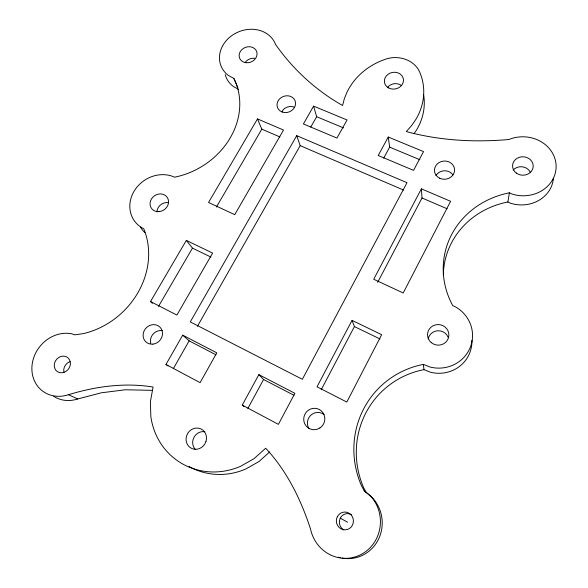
<?xml version="1.0" encoding="UTF-8"?>
<svg xmlns="http://www.w3.org/2000/svg" width="588" height="588" viewBox="0 0 588 588"><rect width="100%" height="100%" fill="white"/><g stroke="black" fill="none" stroke-linecap="round" stroke-linejoin="round"><path stroke-width="0.88" d="M443.33 274.772A84.562 78.072 11.4 0 1 507.878 202L509.392 192.813L511.604 193.871A33.075 29.496 2.1 0 0 556.094 165.235A33.075 29.496 2.1 0 0 508.921 139.51C474.597 142.517 439.603 140.613 406.279 131.558L411.372 125.883L415.665 119.731A63.607 55.875 -14.3 0 0 419.759 72.28C414.261 59.417 397.841 54.713 385.302 59.278A64.834 57.381 -10.2 0 0 346.993 92.191L344.34 98.733L342.569 105.487C316.028 90.478 292.978 69.413 275.551 44.401A29.319 25.041 -22.4 0 0 232.855 34.89A29.319 25.041 -22.4 0 0 228.475 75.514L233.855 78.424L237.875 87.663M321.18 389.807L354.417 326.575L352.043 320.379L317.02 386.808L346.817 402.06L381.656 334.675L352.043 320.379M377.665 282.343L422.008 197.98L421.383 188.844L450.599 201.309L403.214 292.971L373.718 279.256L421.383 188.844M247.857 408.432L263.564 379.503L258.852 374.637L242.256 405.103L244.196 406.653M383.692 158.143L389.66 147.14L388.278 137.026L423.536 151.608L413.555 170.366L378.224 155.482L388.278 137.026M173.313 368.698L189.145 340.856L182.706 335.167L165.963 364.472L168.028 365.979M197.421 326.311L300.189 145.648L296.719 135.666L190.284 321.915L302.357 379.297L406.992 182.706L296.719 135.666M310.787 127.023L316.653 116.703L313.602 106.134L347.067 119.974L336.939 138.077L303.415 123.95L313.602 106.134M158.525 306.37L192.467 248.121L186.337 240.396L150.513 301.548L152.454 303.29M216.391 207.072L261.8 129.154L257.485 118.93L208.549 202.478L234.752 214.664L283.519 130.036L257.485 118.93M414.011 133.682L416.407 130.235A62.152 54.853 -14.1 0 0 423.676 95.036M269.671 451.937L258.97 461.536L245.784 469.011A68.318 64.415 -56.6 0 1 189.108 466.497M233.855 78.424A74.037 63.658 -29.5 0 1 174.629 177.186A30.723 27.202 -35 0 0 134.152 191.093A30.723 27.202 -35 0 0 143.729 228.703A77.021 67.26 -43.3 0 1 83.062 333.683L74.639 334.837L71.964 333.859A32.943 29.04 -52.1 0 0 31.928 366.765A32.943 29.04 -52.1 0 0 68.458 394.717C95.69 386.397 124.781 382.406 153.071 387.029L150.388 401.758L150.844 416.62A70.075 65.915 -55.8 0 0 240.463 466.365L253.994 458.699L265.673 448.232C287.003 470.966 300.931 499.66 310.552 529.075A36.963 35.339 84.4 0 0 361.811 554.094A36.963 35.339 84.4 0 0 370.499 495.956L364.126 490.598L361.355 485.467A90.64 87.796 48 0 1 423.36 364.398L430.004 367.03A34.192 32.891 8.2 0 0 470.253 347.427A34.192 32.891 8.2 0 0 454.487 306.341L452.789 305.701A86.759 79.887 10.8 0 1 509.392 192.813M53.626 396.253A32.134 28.452 -52.5 0 0 77.689 398.973L101.349 392.799L125.391 389.77L152.196 390.351M423.36 364.398L423.97 369.639L430.445 372.211A33.332 32.12 9.5 0 0 471.899 340.43M316.653 116.703L343.51 127.897M389.66 147.14L419.905 159.752M261.8 129.154L279.881 136.923M300.189 145.648L403.743 190.137M422.008 197.98L447.167 208.791M68.458 394.717L77.689 398.973M507.878 202L510.031 203.036A32.267 28.878 2.5 0 0 553.389 178.429M186.337 240.396L212.613 253.083L176.9 315.058L150.513 301.548M192.467 248.121L210.952 257.074M354.417 326.575L380.002 338.967M182.706 335.167L216.796 352.837L200.111 382.656L165.963 364.472M258.852 374.637L294.897 393.321L278.389 424.345L242.256 405.103M189.145 340.856L215.965 354.784M263.564 379.503L293.956 395.283M238.603 89.347L233.333 86.473A28.672 24.63 -22.4 0 1 225.197 74.595M351.426 514.573A8.68 8.298 83.8 0 0 340.246 518.16L347.604 522.217M364.126 490.598L372.542 497.904A35.993 34.413 83.7 0 1 378.253 539.74A35.993 34.413 83.7 0 1 342.047 558.071M366.324 492.67L363.627 487.68A88.325 85.495 48.8 0 1 423.97 369.639M245.255 62.35A8.96 7.695 -22.4 0 1 254.67 58.293M156.893 211.974A9.379 8.342 -35.1 0 1 168.447 202.654M63.864 371.932A8.497 7.519 -52.5 0 1 70.009 361.657M513.228 169.991A10.084 9.026 2.5 0 1 530.45 172.578M428.226 338.791A10.415 10.04 9.5 0 1 437.648 330.772A10.415 10.04 9.5 0 1 448.247 337.549M343.76 529.891A8.68 8.298 83.8 0 1 340.246 518.16M144.898 232.62A30.017 26.695 -35.1 0 1 140.488 227.189M340.246 557.681A35.993 34.413 83.7 0 1 338.482 557.196M308.935 428.483A10.481 10.253 -65.2 0 1 324.017 414.511M281.814 111.705A9.21 8.114 -20.6 0 1 293.926 107.023M150.778 343.451A9.945 9.099 -47.8 0 1 162.251 330.632M435.951 175.562A9.834 8.923 -4.6 0 1 452.936 174.864M387.47 87.531A9.379 8.225 -11.3 0 1 401.67 85.686M195.172 449.283A10.525 9.834 -62.4 0 1 193.158 439.258L194.29 436.766A10.525 9.834 -62.4 0 1 204.889 431.739M206.013 441.368L204.859 443.947A10.797 10.069 -61.6 0 1 191.835 448.497A10.797 10.069 -61.6 0 1 186.572 435.899L187.741 433.341A10.797 10.069 -61.6 0 1 200.729 428.828A10.797 10.069 -61.6 0 1 206.013 441.368M431.283 342.606A10.687 10.275 8.2 0 0 448.71 336.836A10.687 10.275 8.2 0 0 434.642 325.12A10.687 10.275 8.2 0 0 431.283 342.606M319.879 427.976A10.746 10.503 -62.9 0 0 319.24 409.469A10.746 10.503 -62.9 0 0 303.731 419.582A10.746 10.503 -62.9 0 0 319.879 427.976M282.233 112.029A9.423 8.261 -20.7 0 0 295.558 102.856A9.423 8.261 -20.7 0 0 281.101 97.63A9.423 8.261 -20.7 0 0 282.233 112.029M152.931 344.142A10.194 9.29 -47.3 0 0 161.149 328.648A10.194 9.29 -47.3 0 0 144.325 330.434A10.194 9.29 -47.3 0 0 152.931 344.142M439.773 178.26A10.077 9.114 -5 0 0 454.583 169.689A10.077 9.114 -5 0 0 439.207 162.486A10.077 9.114 -5 0 0 439.773 178.26M63.96 372.358A8.71 7.673 -52.1 0 0 68.377 358.21A8.71 7.673 -52.1 0 0 54.662 362.811A8.71 7.673 -52.1 0 0 63.96 372.358M516.396 173.115A10.334 9.217 2.1 0 0 533.088 167.477A10.334 9.217 2.1 0 0 519.145 157.363A10.334 9.217 2.1 0 0 516.396 173.115M388.528 87.884A9.599 8.379 -11.5 0 0 403.449 80.879A9.599 8.379 -11.5 0 0 389.793 73.287A9.599 8.379 -11.5 0 0 388.528 87.884M159.12 211.621A9.599 8.497 -34.9 0 0 167.404 197.641A9.599 8.497 -34.9 0 0 151.381 199.089A9.599 8.497 -34.9 0 0 159.12 211.621M337.321 516.756A8.916 8.526 84.5 0 0 345.237 529.861A8.916 8.526 84.5 0 0 352.087 516.249A8.916 8.526 84.5 0 0 337.321 516.756M245.865 62.695A9.165 7.828 -22.4 0 0 256.736 51.729A9.165 7.828 -22.4 0 0 241.668 49.796A9.165 7.828 -22.4 0 0 245.865 62.695"/></g></svg>
